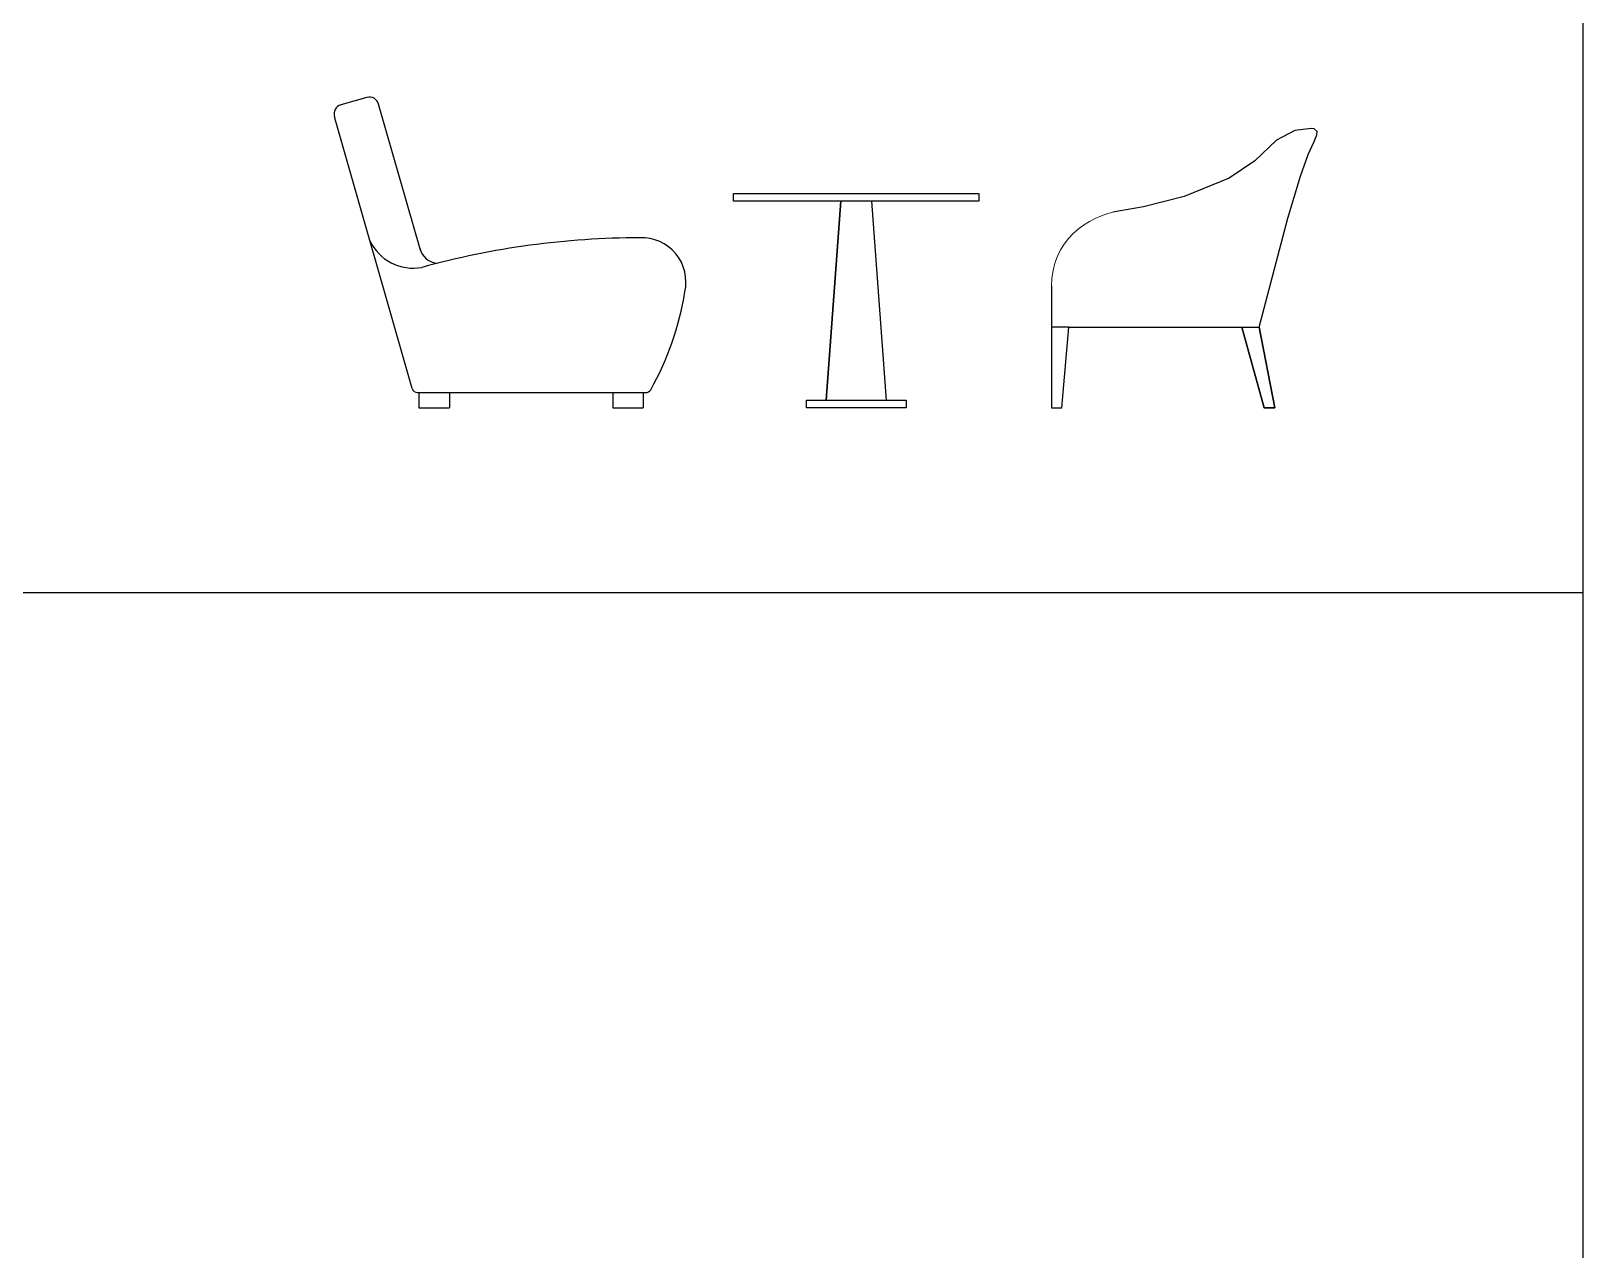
# Model space of a CAD drawing. Header units: millimetres. Extents: x 1987 to 28581, y 809 to 14560.
# Drawn here: x 24530 to 28581, y 4506 to 7689 of the extents above; entities that cross this region are included whole.
import ezdxf

# ---------------------------------------------------------------- set-up
doc = ezdxf.new("R2010")
doc.units = ezdxf.units.MM
doc.layers.add('www.cad-blocks.net', color=7, linetype='Continuous')

# ---------------------------------------------------------------- blocks, each defined once
blk = doc.blocks.new('A$C7C2F2CB8')
for p, q in [((84.7, 810.5), (17.4, 791.2)), ((224.6, 411.8), (115.6, 793.3)), ((203, 50.5), (0.2, 760.3)), ((1042.3, 560), (1682.3, 560)), ((1042.3, 540), (1042.3, 560)), ((1042.3, 560), (1682.3, 560)), ((1042.3, 540), (1042.3, 560)), ((1322.3, 540), (1042.3, 540)), ((1682.3, 540), (1042.3, 540)), ((1322.3, 540), (1283.6, 20)), ((1283.6, 20), (1322.3, 540)), ((1402.3, 540), (1440.9, 20)), ((1682.3, 540), (1402.3, 540)), ((1402.3, 540), (1440.9, 20)), ((1682.3, 560), (1682.3, 550)), ((1682.3, 560), (1682.3, 540)), ((1682.3, 550), (1682.3, 540)), ((1917.1, 210.8), (1872, 210.8)), ((1872, 210.8), (1872, 0.2)), ((1899, 0.2), (1917.1, 210.8)), ((2427.6, 0), (2369.2, 210.6)), ((2369.2, 210.6), (2414.4, 210.6)), ((2414.4, 210.6), (2454.7, 0)), ((217, 40), (813.2, 40)), ((221, 40), (221, 0)), ((301, 40), (301, 0)), ((726.6, 40), (726.6, 0)), ((806.6, 40), (806.6, 0)), ((1232.3, 0), (1232.3, 20)), ((1232.3, 20), (1283.6, 20)), ((1232.3, 20), (1492.3, 20)), ((1232.3, 0), (1232.3, 20)), ((1440.9, 20), (1492.3, 20)), ((1492.3, 20), (1492.3, 0)), ((1492.3, 20), (1492.3, 0)), ((1872, 0.2), (1899, 0.2)), ((221, 0), (301, 0)), ((726.6, 0), (806.6, 0)), ((1492.3, 0), (1232.3, 0)), ((1492.3, 0), (1232.3, 0)), ((2454.7, 0), (2427.6, 0))]:
    blk.add_line(p, q)
at = {"extrusion": (0, 0, -1)}
for p, q in [((2551.1, 729.8), (2507.2, 723.8)), ((2557.9, 728.6), (2550.9, 729.8)), ((2550.9, 729.8), (2551.1, 729.8)), ((2459.6, 698.9), (2403.1, 644.7)), ((2507.2, 723.8), (2459.6, 698.9)), ((2542.2, 661.9), (2557.5, 695.9)), ((2557.5, 695.9), (2565.1, 713.1)), ((2565.4, 722), (2557.9, 728.6)), ((2565.1, 713.1), (2565.4, 722)), ((2522.1, 605.4), (2542.2, 661.9)), ((2403.1, 644.7), (2335.5, 599.4)), ((2335.5, 599.4), (2218.8, 552.2)), ((2488.9, 495.6), (2522.1, 605.4)), ((2218.8, 552.2), (2112.4, 525)), ((2112.4, 525), (2032, 510.6)), ((2414.5, 210.9), (2488.9, 495.6)), ((1872, 317.6), (1872, 210.8)), ((1872, 210.8), (1872, 0.2)), ((1899, 0.2), (1917.1, 210.7)), ((1917.1, 210.7), (2369.2, 210.6)), ((2369.2, 210.6), (2427.6, 0)), ((2454.7, 0), (2414.5, 210.9)), ((1872, 0.2), (1899, 0.2)), ((2427.6, 0), (2454.7, 0))]:
    blk.add_line(p, q, dxfattribs=at)
for centre, radius, start, end in [((91.6, 786.4), 25, 15.9465, 105.9465), ((24.3, 767.2), 25, 105.9465, 195.9465), ((206, 489.8), 125.1, 204.8847, 280.4778), ((272.5, 428.1), 50.6, 193.1654, 266.4617), ((799.7, -1704.4), 2148.5, 90.0557, 105.4117), ((802.4, 328.7), 115.5, 346.9757, 92.3455), ((151.9, 425.7), 772.9, 330.6972, 350.8388), ((217, 54.5), 14.5, 195.9465, 270), ((813.2, 54.5), 14.5, 270, 330.6972)]:
    blk.add_arc(centre, radius, start, end)
at = {"lineweight": 0}
for points in [[(2052.5, 514.6), (1962.9, 501.6), (1872, 434.4), (1872, 317.6)], [(1872, 317.6), (1872, 317.6), (1872, 210.7), (1872, 210.7)], [(1872, 210.7), (1872, 210.7), (2414.5, 210.7), (2414.5, 210.7)]]:
    blk.add_open_spline(points, degree=3, dxfattribs=at)
blk = doc.blocks.new('FORMAT')
at = {"layer": 'www.cad-blocks.net', "color": 155, "true_color": 0x546d8e}
for p, q in [((28581.4, 14560.3), (28581.4, 808.9)), ((3579.3, 6222.4), (28581.4, 6222.4))]:
    blk.add_line(p, q, dxfattribs=at)

msp = doc.modelspace()

# ---------------------------------------------------------------- block references
for name, p in [('FORMAT', (0, 0)), ('A$C7C2F2CB8', (25322, 6704.7))]:
    msp.add_blockref(name, p)

doc.saveas('drawing.dxf')
